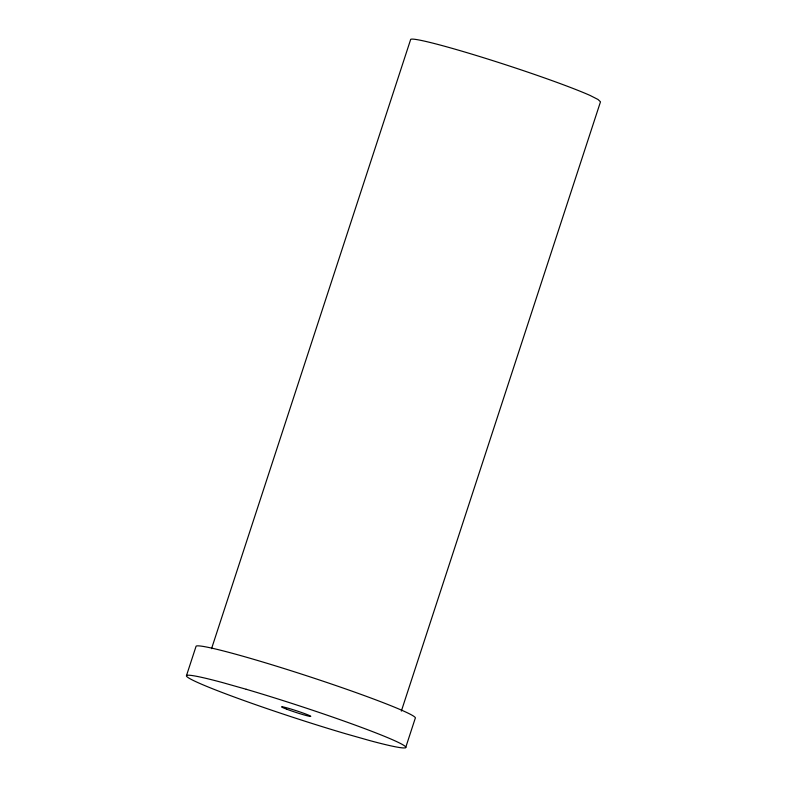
<?xml version="1.0" encoding="UTF-8"?>
<svg xmlns="http://www.w3.org/2000/svg" width="787" height="787" viewBox="0 0 787 787"><rect width="100%" height="100%" fill="white"/><g stroke="black" fill="none" stroke-linecap="round" stroke-linejoin="round"><path stroke-width="1.18" d="M186.509 675.521L196.101 646.186A115.414 6.444 18.1 0 1 311.318 677.292A115.414 6.444 18.1 0 1 415.251 718.265L405.669 747.601M211.546 648.675L410.686 39.389A99.959 5.578 18.1 0 1 485.736 58.405A99.959 5.578 18.1 0 1 590.211 95.502L598.041 99.496L600.491 101.818L401.34 711.104M246.183 689.274L222.593 682.595A115.414 6.444 18.1 0 0 205.722 685.969A115.414 6.444 18.1 0 0 345.995 733.848L369.585 740.537A115.414 6.444 18.1 0 0 386.456 737.153A115.414 6.444 18.1 0 0 246.183 689.274M286.557 709.146A15.455 0.866 18.1 0 0 310.54 716.436A15.455 0.866 18.1 0 0 291.17 709.107A15.455 0.866 18.1 0 0 286.557 709.146"/></g></svg>
